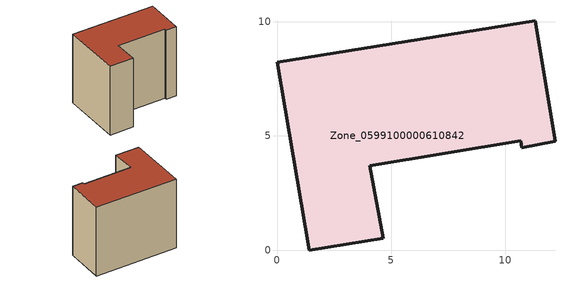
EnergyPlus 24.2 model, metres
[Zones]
Zone_0599100000610842
 floor ground (C_G): 11.31,10.04 12.17,4.76 10.71,4.49 10.66,4.79 4.07,3.7 4.65,0.52 1.4,0 0,8.23 z0
 wall outside (C_F): 1.4,0 4.65,0.52 4.07,3.7 10.66,4.79 10.71,4.49 12.17,4.76 11.31,10.04 0,8.23 1.4,0 z0:10.06
 roof outside (C_R): 11.31,10.04 0,8.23 1.4,0 4.65,0.52 4.07,3.7 10.66,4.79 10.71,4.49 12.17,4.76 z10.06
[BUILDING]
Pand.0599100000610842: North Axis=0; Terrain=City; Loads Convergence Tolerance Value=0.04; Temperature Convergence Tolerance Value=0.4; Solar Distribution=FullExterior; Maximum Number of Warmup Days=25; Minimum Number of Warmup Days=1
[Site:Location]
Rotterdam.The.Hague.AP_ZH_NLD Design_Conditions: Latitude=51.96; Longitude=4.45; Time Zone=1; Elevation=-4.5
[SITE:GROUNDTEMPERATURE:BUILDINGSURFACE]
18, 18, 18, 18, 18, 18, 18, 18, 18, 18, 18, 18
[MATERIAL] Thermal Absorptance=0.9; Solar Absorptance=0.7; Visible Absorptance=0.7
Name | Roughness | Thickness | Conductivity | Density | Specific Heat
G.TI.1946 | MediumSmooth | 0.15 | 1 | 540 | 1210
F.TI.1946 | Rough | 0.3 | 0.857143 | 1920 | 840
R.TI.1946 | MediumRough | 0.2 | 0.1 | 1500 | 1000
[CONSTRUCTION]
C_G: G.TI.1946
C_F: F.TI.1946
C_R: R.TI.1946
[ZONE]
Zone_0599100000610842: Type=1; Multiplier=1; Ceiling Height=Autocalculate; Volume=Autocalculate; Floor Area=autocalculate; Part of Total Floor Area=Yes
[ZONEINFILTRATION:DESIGNFLOWRATE]
Infil_Zone_0599100000610842: Zone or ZoneList or Space or SpaceList=Zone_0599100000610842; Schedule=AlwaysOn; Design Flow Rate Calculation Method=Flow/Area; Flow Rate per Floor Area=0.003; Constant Term Coefficient=1; Temperature Term Coefficient=0; Velocity Term Coefficient=0; Velocity Squared Term Coefficient=0
[HVACTEMPLATE:ZONE:IDEALLOADSAIRSYSTEM]
Zone_0599100000610842: Maximum Heating Supply Air Temperature=50; Minimum Cooling Supply Air Temperature=13; Maximum Heating Supply Air Humidity Ratio=0.0156; Minimum Cooling Supply Air Humidity Ratio=0.0077; Heating Limit=NoLimit; Cooling Limit=NoLimit; Dehumidification Control Type=ConstantSensibleHeatRatio; Cooling Sensible Heat Ratio=0.7; Dehumidification Setpoint=60; Humidification Control Type=None; Humidification Setpoint=30; Outdoor Air Method=None; Outdoor Air Flow Rate per Person=0.00944; Outdoor Air Flow Rate per Zone Floor Area=0; Outdoor Air Flow Rate per Zone=0; Demand Controlled Ventilation Type=None; Outdoor Air Economizer Type=NoEconomizer; Heat Recovery Type=None; Sensible Heat Recovery Effectiveness=0.7; Latent Heat Recovery Effectiveness=0.65
[ZONECONTROL:THERMOSTAT]
ThermostatControl_Zone_0599100000610842: Zone or ZoneList=Zone_0599100000610842; Control Type Schedule=DualSetpointControlType; Control 1=Thermostat_Zone_0599100000610842; Temperature Difference Between Cutout And Setpoint=0
[THERMOSTATSETPOINT:DUALSETPOINT]
Thermostat_Zone_0599100000610842: Heating Setpoint Temperature Schedule=HeatingSetpoint_Zone_0599100000610842; Cooling Setpoint Temperature Schedule=CoolingSetpoint_Zone_0599100000610842
[SCHEDULE:COMPACT]
HeatingSetpoint_Zone_0599100000610842: Through: 12/31, For: AllDays, Until: 24:00, 21
CoolingSetpoint_Zone_0599100000610842: Through: 12/31, For: AllDays, Until: 24:00, 24
DualSetpointControlType: Through: 12/31, For: AllDays, Until: 24:00, 4
AlwaysOn: Through: 12/31, For: AllDays, Until: 24:00, 1
